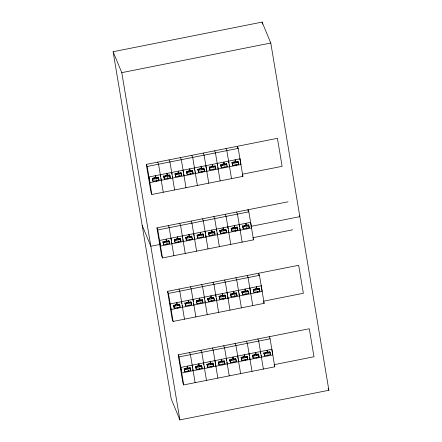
<?xml version="1.0" encoding="UTF-8"?>
<svg xmlns="http://www.w3.org/2000/svg" width="442" height="442" viewBox="0 0 442 442"><rect width="100%" height="100%" fill="white"/><g stroke="black" fill="none" stroke-linecap="round" stroke-linejoin="round"><path stroke-width="0.66" d="M113.113 51.731L262.106 22.1L270.78 43.018L328.887 390.269L179.894 419.9L171.22 398.982L113.113 51.731L121.782 72.648L179.894 419.9M121.782 72.648L270.78 43.018M237.691 148.285L237.354 146.285L238.221 148.379L242.907 176.38L151.866 194.486L150.998 192.397L146.313 164.391L277.427 138.318L282.112 166.319L242.426 174.214M146.313 164.391L147.18 166.485L238.221 148.379M189.386 170.855L188.154 171.098L188.414 171.717L186.623 172.071L186.413 171.568L192.369 170.38L193.115 173.286L187.154 174.474L186.413 171.568M203.961 168.623L201.635 169.087C201.712 167.838 198.778 168.474 199.79 169.452L198.005 169.811L197.789 169.303L203.751 168.12L204.497 171.026L198.535 172.209L197.789 169.303M215.342 166.363L213.016 166.822C213.121 165.634 210.149 166.159 211.171 167.192L209.386 167.546L209.171 167.043L215.132 165.855L215.873 168.761L209.917 169.949L209.171 167.043M226.724 164.098L224.398 164.562C224.497 163.352 221.53 163.932 222.553 164.927L220.762 165.28L220.552 164.778L226.514 163.595L227.254 166.496L221.293 167.684L220.552 164.778M234.293 161.927L235.52 161.684L235.779 162.297L238.105 161.833L238.636 164.236L232.674 165.418L231.934 162.512L237.895 161.33L238.105 161.833M152.269 178.358L158.23 177.17L158.656 178.198L158.971 180.076L153.015 181.264L152.269 178.358L153.015 181.264M163.65 176.093L169.612 174.91L170.037 175.938L170.352 177.817L164.391 178.999L163.65 176.093L164.391 178.999M175.032 173.828L180.993 172.645L181.419 173.673L181.734 175.551L175.772 176.734L175.032 173.828L175.772 176.734M152.484 178.861L154.269 178.507C153.258 177.518 156.219 176.922 156.114 178.137L158.44 177.678M163.86 176.596L165.651 176.242C164.623 175.214 167.606 174.678 167.496 175.877L169.822 175.413M175.242 174.336L177.032 173.982C176.026 173.01 178.949 172.363 178.877 173.612L181.203 173.148M192.585 170.888L190.253 171.352L189.999 170.734M231.934 162.512L232.144 163.021L233.934 162.662L233.674 162.048M152.7 179.386L158.656 178.198M164.081 177.12L170.037 175.938M175.457 174.861L181.419 173.673M186.623 172.071L186.839 172.595L192.8 171.408M198.005 169.811L198.22 170.33L204.182 169.148M209.386 167.546L209.602 168.07L215.558 166.883M220.762 165.28L220.983 165.805L226.939 164.623M232.144 163.021L232.359 163.54L238.321 162.358M248.31 211.762L247.979 209.762L248.846 211.856L253.531 239.857L162.49 257.962L161.623 255.874L156.932 227.868L288.051 201.795M156.932 227.868L157.8 229.962L248.846 211.856M165.866 241.122L164.639 241.365L164.894 241.984L163.104 242.338L162.894 241.835L168.855 240.647L169.595 243.553L163.634 244.741L162.894 241.835M180.447 238.89L178.115 239.354C178.22 238.161 175.247 238.686 176.275 239.719L174.485 240.072L174.275 239.57L180.231 238.382L180.977 241.288L175.015 242.476L174.275 239.57M191.822 236.625L189.496 237.089C189.574 235.84 186.64 236.481 187.651 237.453L185.867 237.813L185.651 237.304L191.613 236.122L192.358 239.028L186.397 240.21L185.651 237.304M203.204 234.365L200.878 234.824C200.977 233.619 198.016 234.199 199.033 235.194L197.248 235.547L197.033 235.045L202.994 233.857L203.734 236.763L197.778 237.951L197.033 235.045M210.773 232.194L212.005 231.945L212.259 232.564L214.585 232.1L215.116 234.503L209.154 235.685L208.414 232.779L214.376 231.597L214.585 232.1M219.796 230.52L225.757 229.332L226.182 230.359L226.497 232.238L220.536 233.42L219.796 230.52L220.536 233.42M231.177 228.254L237.133 227.066L237.564 228.094L237.879 229.973L231.917 231.16L231.177 228.254L231.917 231.16M242.553 225.989L248.514 224.807L248.945 225.834L249.255 227.713L243.299 228.895L242.553 225.989L243.299 228.895M169.065 241.15L166.739 241.614L166.479 241M208.414 232.779L208.624 233.288L210.414 232.928L210.16 232.315M220.005 231.022L221.796 230.669C220.768 229.636 223.746 229.1 223.641 230.299L225.967 229.834M231.387 228.757L233.172 228.403C232.172 227.431 235.094 226.785 235.017 228.039L237.348 227.575M242.768 226.497L244.553 226.138C243.542 225.155 246.503 224.558 246.398 225.774L248.724 225.31M163.104 242.338L163.319 242.862L169.28 241.675M174.485 240.072L174.7 240.597L180.662 239.415M185.867 237.813L186.082 238.332L192.043 237.15M197.248 235.547L197.463 236.072L203.419 234.884M208.624 233.288L208.845 233.807L214.801 232.625M220.221 231.547L226.182 230.359M231.602 229.282L237.564 228.094M242.984 227.017L248.945 225.834M159.645 244.525L150.838 246.271L142.164 225.354M251.073 226.343L299.836 216.646L299.35 215.481M252.863 237.73L292.737 229.796M258.935 275.239L258.598 273.239L259.465 275.333L264.15 303.334L173.109 321.439L172.242 319.345L167.557 291.344L298.67 265.272L303.361 293.273L263.482 301.201M167.557 291.344L168.424 293.433L259.465 275.333M179.684 304.626L177.358 305.091C177.463 303.903 174.491 304.428 175.513 305.461L173.728 305.814L173.513 305.312L175.303 304.952L175.38 305.411L175.297 304.936L179.474 304.124L180.22 307.03L174.258 308.212L173.513 305.312M187.253 302.455L188.485 302.212L188.74 302.831L191.066 302.367L191.596 304.765L185.64 305.952L184.894 303.046L188.524 302.306A15.393 1.199 78.8 0 0 188.17 300.35L188.485 302.212M202.447 300.101L200.121 300.566C200.22 299.361 197.254 299.936 198.276 300.93L196.486 301.289L196.276 300.781L202.237 299.599L202.977 302.505L197.016 303.687L196.276 300.781M213.829 297.842L211.503 298.3C211.602 297.096 208.635 297.676 209.657 298.67L207.867 299.024L207.657 298.521L213.619 297.333L214.359 300.24L208.397 301.427L207.657 298.521M236.586 293.311L234.26 293.775C234.359 292.571 231.398 293.151 232.415 294.14L230.63 294.499L230.415 293.991L236.376 292.808L237.122 295.715L231.16 296.897L230.415 293.991M244.769 291.018L243.542 291.261L243.796 291.88L242.006 292.234L241.796 291.731L245.426 290.991L245.642 291.51L247.968 291.051L248.498 293.449L242.542 294.637L241.796 291.731M256.769 288.632L256.454 286.77A15.393 1.199 78.8 0 1 256.808 288.725L254.923 289.002L255.178 289.615L253.388 289.974L253.178 289.466L256.808 288.725L257.023 289.25L259.349 288.786L259.879 291.19L253.918 292.372L253.178 289.466M225.21 295.576L222.878 296.041L222.624 295.422L220.779 295.792L224.995 295.074L225.74 297.98L219.779 299.162L219.039 296.256L220.823 295.902L221.033 296.405L219.249 296.759L219.039 296.256M188.53 302.322L190.856 301.858L191.066 302.367M245.432 291.007L247.758 290.543L247.968 291.051M256.808 288.742L259.139 288.283L259.349 288.786M184.894 303.046L185.11 303.549L186.894 303.195L186.64 302.577M173.728 305.814L173.944 306.339L179.905 305.151M185.11 303.549L185.325 304.074L191.281 302.886M196.486 301.289L196.707 301.809L202.663 300.626M207.867 299.024L208.083 299.549L214.044 298.361M219.249 296.759L219.464 297.284L225.426 296.101M230.63 294.499L230.846 295.018L236.807 293.836M242.006 292.234L242.227 292.759L248.183 291.571M253.388 289.974L253.609 290.493L259.565 289.311M269.222 336.716L270.09 338.804L274.775 366.81L183.734 384.916L182.866 382.822L178.181 354.821L309.295 328.743L313.98 356.749L274.106 364.678M178.181 354.821L179.049 356.909L270.09 338.804M190.309 368.103L187.983 368.567C188.082 367.374 185.11 367.899 186.137 368.932L184.347 369.291L184.137 368.783L190.099 367.6L190.839 370.507L184.878 371.689L184.137 368.783M198.491 365.81L197.259 366.053L197.519 366.672L195.729 367.026L195.519 366.523L201.48 365.335L202.221 368.241L196.259 369.429L195.519 366.523M213.072 363.578L210.74 364.042C210.845 362.832 207.878 363.412 208.9 364.407L207.11 364.766L206.9 364.258L212.856 363.075L213.602 365.982L207.641 367.164L206.9 364.258M224.448 361.313L222.122 361.777C222.221 360.573 219.26 361.153 220.276 362.147L218.492 362.501L218.276 361.998L224.238 360.81L224.984 363.716L219.022 364.904L218.276 361.998M235.829 359.053L233.503 359.517C233.603 358.324 230.636 358.849 231.658 359.882L229.868 360.236L229.658 359.733L235.619 358.545L236.359 361.451L230.404 362.639L229.658 359.733M247.211 356.788L244.885 357.252C244.962 356.003 242.028 356.644 243.039 357.617L241.249 357.976L241.039 357.467L247.001 356.285L247.741 359.191L241.78 360.374L241.039 357.467M254.78 354.617L256.006 354.373L256.266 354.987L258.592 354.528L259.123 356.926L253.161 358.114L252.421 355.208L258.377 354.02L258.592 354.528M266.161 352.357L267.388 352.108L267.642 352.727L269.974 352.263L270.504 354.666L264.543 355.849L263.802 352.943L269.758 351.76L269.974 352.263M201.69 365.843L199.364 366.302L198.795 363.827A15.393 1.199 78.8 0 1 199.143 365.783L199.226 366.258L199.149 365.799M252.421 355.208L252.631 355.711L254.421 355.357L254.161 354.738M263.802 352.943L264.012 353.451L265.797 353.092L265.543 352.478M184.347 369.291L184.568 369.81L190.524 368.628M195.729 367.026L195.944 367.551L201.906 366.363M207.11 364.766L207.326 365.285L213.287 364.103M218.492 362.501L218.707 363.026L224.669 361.838M229.868 360.236L230.089 360.76L236.045 359.578M241.249 357.976L241.47 358.495L247.426 357.313M252.631 355.711L252.846 356.235L258.808 355.048M264.012 353.451L264.228 353.97L270.189 352.788M215.447 167.739L215.873 168.761M226.072 231.216L226.497 232.238M214.9 233.984L214.608 232.995M236.691 294.692L237.122 295.715M258.697 355.904L259.123 356.926M247.316 358.169L247.741 359.191M169.927 176.789L170.352 177.817M180.551 240.266L180.977 241.288M202.552 301.477L202.977 302.505M191.171 303.742L191.596 304.765M213.177 364.954L213.602 365.982M180.005 306.51L179.712 305.527M201.795 367.219L202.221 368.241M238.42 163.717L238.636 164.236M242.476 175.336L242.907 176.38M328.102 388.369L328.887 390.269M225.972 148.551L226.84 150.639L228.912 163.004M227.039 165.982L227.254 166.496M249.255 227.713L248.514 224.807M253.095 238.813L253.531 239.857M214.597 150.81L215.464 152.904L217.635 165.888M236.597 212.027L237.465 214.116L239.531 226.475M237.663 229.459L237.879 229.973M203.215 153.076L204.082 155.17L208.768 183.17M259.664 290.67L259.879 291.19M263.719 302.289L264.15 303.334M225.216 214.287L226.083 216.381L228.149 228.741M204.497 171.026L203.989 169.518M247.222 275.504L248.084 277.593L252.774 305.599M191.834 155.341L192.701 157.429L194.872 170.413M248.282 292.93L248.498 293.449M245.387 290.897L245.509 291.466L245.072 289.035A15.393 1.199 78.8 0 1 245.426 290.991M213.834 216.552L214.702 218.641L216.773 231.006M270.289 354.147L270.504 354.666M274.344 365.766L274.775 366.81M193.115 173.286L192.53 171.314M235.84 277.764L236.708 279.858L238.774 292.217M257.841 338.975L258.708 341.069L260.774 353.429M180.452 157.601L181.319 159.695L183.491 172.678M202.458 218.812L203.326 220.906L205.392 233.266M181.518 175.032L181.734 175.551M224.459 280.029L225.326 282.118L227.497 295.101M203.519 236.243L203.734 236.763M246.459 341.241L247.327 343.335L249.398 355.694M169.071 159.866L169.938 161.954L172.01 174.319M225.74 297.98L225.232 296.471M191.077 221.077L191.944 223.171L194.115 236.155M213.077 282.289L213.945 284.383L216.011 296.742M192.143 238.509L192.358 239.028M235.083 343.506L235.945 345.594L238.122 358.578M157.695 162.126L158.562 164.22L160.628 176.579M214.143 299.72L214.359 300.24M179.695 223.343L180.563 225.431L182.629 237.796M236.359 361.451L235.774 359.479M158.971 180.076L158.463 178.574M201.696 284.554L202.563 286.648L204.635 299.007M223.702 345.766L224.569 347.86L226.74 360.843M168.314 225.602L169.181 227.696L171.352 240.68M224.768 363.197L224.984 363.716M190.32 286.819L191.187 288.908L193.253 301.267M169.595 243.553L169.087 242.05M212.32 348.031L213.188 350.119L217.873 378.125M178.938 289.079L179.806 291.173L181.872 303.532M200.939 350.291L201.806 352.384L203.873 364.744M189.557 352.556L190.425 354.65L192.602 367.633M190.839 370.507L190.099 367.6M224.182 164.037L224.188 164.054A15.393 1.199 78.8 0 0 223.829 162.081L224.144 163.943M222.337 164.402L222.42 164.883M212.801 166.303L212.806 166.319A15.393 1.199 78.8 0 0 212.447 164.347L212.762 166.209M267.427 352.202L267.509 352.683L267.432 352.219A15.393 1.199 78.8 0 0 267.078 350.246L267.388 352.108M234.045 293.25L234.05 293.273A15.393 1.199 78.8 0 0 233.696 291.3L234.006 293.162M212.044 232.039L212.049 232.056A15.393 1.199 78.8 0 0 211.69 230.083L212.005 231.945M200.662 234.304L200.668 234.321A15.393 1.199 78.8 0 0 200.309 232.348L200.624 234.21M233.288 358.992L233.293 359.009A15.393 1.199 78.8 0 0 232.934 357.037L233.249 358.898M211.282 297.781L211.364 298.256L211.287 297.798A15.393 1.199 78.8 0 0 210.933 295.825L211.243 297.687M221.906 361.258L221.912 361.274A15.393 1.199 78.8 0 0 221.558 359.302L221.867 361.164M199.906 300.041L199.983 300.521L199.911 300.063A15.393 1.199 78.8 0 0 199.552 298.09L199.867 299.947M177.899 238.829L177.905 238.846A15.393 1.199 78.8 0 0 177.551 236.873L177.861 238.735M210.525 363.517L210.607 363.998L210.53 363.534A15.393 1.199 78.8 0 0 210.177 361.562L210.486 363.423M177.143 304.571L177.148 304.588A15.393 1.199 78.8 0 0 176.794 302.615L177.104 304.477M187.767 368.042L187.844 368.523L187.773 368.064A15.393 1.199 78.8 0 0 187.414 366.092L187.728 367.954M256.128 354.943L256.045 354.467A15.393 1.199 78.8 0 0 255.697 352.512L256.006 354.373M221.575 230.144L221.657 230.619L221.58 230.16M188.524 302.306L188.607 302.781M165.435 175.717L165.518 176.198L165.441 175.739M185.922 368.413L186.005 368.888L185.927 368.429M238.21 163.214L238.05 162.264M259.454 290.162L259.139 288.283M203.309 235.741L202.994 233.857M213.934 299.217L213.619 297.333M224.553 362.694L224.238 360.81M262.106 22.1L262.449 24.144M237.895 161.33L237.967 161.789M269.758 351.76L269.996 353.158M235.52 161.684L235.21 159.822A15.393 1.199 78.8 0 1 235.558 161.772M246.559 227.652L246.769 228.895A15.393 1.199 78.8 0 0 246.636 228.028M232.359 163.54L232.674 165.418M253.609 290.493L253.918 292.372M264.228 353.97L264.543 355.849M229.221 164.866L231.531 178.645M239.846 228.343L242.15 242.122M261.089 355.296L263.393 369.076M226.514 163.595L226.746 164.993M237.133 227.066L237.371 228.47M247.758 290.543L247.99 291.947M258.377 354.02L258.537 354.954M235.183 229.912L235.387 231.16A15.393 1.199 78.8 0 0 235.188 229.846M220.983 165.805L221.293 167.684M242.227 292.759L242.542 294.637M252.846 356.235L253.161 358.114M217.84 167.131L220.149 180.911M228.464 230.608L230.768 244.382M238.984 293.46L241.393 307.859M249.708 357.561L252.012 371.335M215.132 165.855L215.287 166.789M225.757 229.332L225.989 230.735M236.376 292.808L236.531 293.742M247.001 356.285L247.155 357.219M234.42 295.654L234.63 296.897A15.393 1.199 78.8 0 0 234.503 296.029M244.63 356.639L244.315 354.777A15.393 1.199 78.8 0 1 244.669 356.727M209.602 168.07L209.917 169.949M230.846 295.018L231.16 296.897M241.47 358.495L241.78 360.374M217.083 232.873L219.392 246.647M227.707 296.35L230.011 310.124M238.326 359.821L240.636 373.601M203.906 169.054L203.751 168.12M214.376 231.597L214.453 232.056M224.995 295.074L225.155 296.002M235.619 358.545L235.697 359.009M201.381 168.468L201.071 166.612A15.393 1.199 78.8 0 1 201.419 168.562M201.795 170.966L202.005 172.209A15.393 1.199 78.8 0 0 201.878 171.341M223.044 297.914L223.249 299.162A15.393 1.199 78.8 0 0 223.122 298.295M198.22 170.33L198.535 172.209M208.845 233.807L209.154 235.685M219.464 297.284L219.779 299.162M230.089 360.76L230.404 362.639M195.082 171.656L197.386 185.436M205.701 235.133L208.011 248.912M216.326 298.61L218.63 312.389M226.95 362.086L229.254 375.866M192.369 170.38L192.447 170.844M190.419 173.225L190.624 174.474A15.393 1.199 78.8 0 0 190.496 173.607M211.663 300.179L211.873 301.427A15.393 1.199 78.8 0 0 211.74 300.554M186.839 172.595L187.154 174.474M197.463 236.072L197.778 237.951M208.083 299.549L208.397 301.427M218.707 363.026L219.022 364.904M183.701 173.921L186.005 187.695M194.325 237.398L196.629 251.172M204.944 300.875L207.254 314.649M213.094 364.473L212.856 363.075M180.993 172.645L181.226 174.049M191.613 236.122L191.85 237.525M202.237 299.599L202.469 300.996M179.038 175.491L179.248 176.734A15.393 1.199 78.8 0 0 179.115 175.866M189.242 236.476L188.933 234.614A15.393 1.199 78.8 0 1 189.281 236.564M210.906 365.921L211.11 367.164A15.393 1.199 78.8 0 0 210.983 366.296M186.082 238.332L186.397 240.21M196.707 301.809L197.016 303.687M207.326 365.285L207.641 367.164M172.319 176.187L174.629 189.961M182.839 239.039L185.248 253.437M193.563 303.135L195.872 316.914M204.187 366.611L206.491 380.391M169.612 174.91L169.844 176.308M180.231 238.382L180.391 239.315M190.856 301.858L191.01 302.792M201.48 365.335L201.635 366.269M167.656 177.75L167.866 178.999A15.393 1.199 78.8 0 0 167.667 177.684M199.524 368.18L199.734 369.429A15.393 1.199 78.8 0 0 199.602 368.562M174.7 240.597L175.015 242.476M185.325 304.074L185.64 305.952M195.944 367.551L196.259 369.429M160.938 178.446L163.247 192.226M171.562 241.923L173.866 255.703M182.187 305.4L184.491 319.174M192.806 368.877L195.115 382.65M158.385 178.104L158.23 177.17M168.855 240.647L169.01 241.581M179.474 304.124L179.551 304.582M156.275 180.016L156.485 181.264A15.393 1.199 78.8 0 0 156.286 179.949M166.899 243.492L167.109 244.741A15.393 1.199 78.8 0 0 166.977 243.868M188.143 370.446L188.353 371.689A15.393 1.199 78.8 0 0 188.22 370.821M163.319 242.862L163.634 244.741M173.944 306.339L174.258 308.212M184.568 369.81L184.878 371.689M147.18 166.485L151.866 194.486M157.8 229.962L162.49 257.962M168.424 293.433L173.109 321.439M179.049 356.909L183.734 384.916M239.221 224.613A15.393 1.199 78.8 0 1 240.155 230.21M215.702 294.875A15.393 1.199 78.8 0 1 216.641 300.477M204.32 297.14A15.393 1.199 78.8 0 1 205.259 302.742M238.465 290.35A15.393 1.199 78.8 0 1 239.398 295.952M227.083 292.615A15.393 1.199 78.8 0 1 228.017 298.212M214.945 360.617A15.393 1.199 78.8 0 1 215.878 366.219M203.563 362.876A15.393 1.199 78.8 0 1 204.502 368.479M171.695 172.452A15.393 1.199 78.8 0 1 172.634 178.049M160.313 174.712A15.393 1.199 78.8 0 1 161.253 180.314M183.076 170.187A15.393 1.199 78.8 0 1 184.016 175.789M192.182 365.142A15.393 1.199 78.8 0 1 193.121 370.744M249.84 288.085A15.393 1.199 78.8 0 1 250.78 293.687M245.879 293.77A15.393 1.199 78.8 0 1 246.012 294.637M257.261 291.505A15.393 1.199 78.8 0 1 257.393 292.372M182.319 235.929A15.393 1.199 78.8 0 1 183.253 241.525M178.358 241.608A15.393 1.199 78.8 0 1 178.485 242.476M170.938 238.188A15.393 1.199 78.8 0 1 171.877 243.791M193.701 233.663A15.393 1.199 78.8 0 1 194.635 239.266M189.74 239.343A15.393 1.199 78.8 0 1 189.867 240.21M216.458 229.138A15.393 1.199 78.8 0 1 217.398 234.741M212.497 234.818A15.393 1.199 78.8 0 1 212.63 235.685M205.077 231.398A15.393 1.199 78.8 0 1 206.016 237M194.458 167.927A15.393 1.199 78.8 0 1 195.392 173.524M192.939 299.405A15.393 1.199 78.8 0 1 193.878 305.002M188.977 305.085A15.393 1.199 78.8 0 1 189.11 305.952M181.563 301.665A15.393 1.199 78.8 0 1 182.496 307.267M201.116 237.083A15.393 1.199 78.8 0 1 201.248 237.951M177.601 307.345A15.393 1.199 78.8 0 1 177.728 308.212M236.017 164.551A15.393 1.199 78.8 0 1 236.15 165.418M228.597 161.137A15.393 1.199 78.8 0 1 229.536 166.733M224.635 166.816A15.393 1.199 78.8 0 1 224.768 167.684M217.215 163.396A15.393 1.199 78.8 0 1 218.155 168.999M267.885 354.981A15.393 1.199 78.8 0 1 268.012 355.849M260.465 351.561A15.393 1.199 78.8 0 1 261.404 357.164M249.084 353.827A15.393 1.199 78.8 0 1 250.023 359.429M245.122 359.506A15.393 1.199 78.8 0 1 245.255 360.374M237.702 356.092A15.393 1.199 78.8 0 1 238.641 361.689M256.504 357.247A15.393 1.199 78.8 0 1 256.636 358.114M200.359 302.82A15.393 1.199 78.8 0 1 200.491 303.687M233.741 361.771A15.393 1.199 78.8 0 1 233.873 362.639M226.326 358.351A15.393 1.199 78.8 0 1 227.26 363.954M227.84 226.873A15.393 1.199 78.8 0 1 228.779 232.475M223.879 232.553A15.393 1.199 78.8 0 1 224.011 233.426M205.839 165.662A15.393 1.199 78.8 0 1 206.773 171.264M222.365 364.031A15.393 1.199 78.8 0 1 222.492 364.904M213.254 169.076A15.393 1.199 78.8 0 1 213.387 169.949M239.978 158.871L148.937 176.977A15.393 1.199 78.8 0 1 149.871 182.579L240.918 164.474A15.393 1.199 78.8 0 0 239.978 158.871M250.603 222.348L159.556 240.454A15.393 1.199 78.8 0 1 160.496 246.056L251.537 227.95A15.393 1.199 78.8 0 0 250.603 222.348M261.222 285.825L170.181 303.93A15.393 1.199 78.8 0 1 171.115 309.533L262.161 291.427A15.393 1.199 78.8 0 0 261.222 285.825M271.847 349.302L180.8 367.407A15.393 1.199 78.8 0 1 181.739 373.004L272.78 354.904A15.393 1.199 78.8 0 0 271.847 349.302M233.719 162.159L233.796 162.617L233.719 162.159M246.188 225.271L246.183 225.249A15.393 1.199 78.8 0 0 245.835 223.298L246.266 225.729L246.183 225.249M244.343 225.635L244.42 226.094L244.343 225.635M232.962 227.901L233.039 228.359L232.962 227.901M265.587 352.589L265.664 353.048L265.587 352.589M223.425 229.796L223.42 229.779A15.393 1.199 78.8 0 0 223.072 227.823L223.503 230.254L223.42 229.779M254.205 354.849L254.283 355.313L254.205 354.849M232.205 293.637L232.282 294.096L232.205 293.637M210.204 232.426L210.282 232.884L210.204 232.426M190.043 170.844L190.038 170.827A15.393 1.199 78.8 0 0 189.69 168.872L190.121 171.303L190.038 170.827M242.829 357.114L242.907 357.572L242.829 357.114M222.669 295.532L222.663 295.516A15.393 1.199 78.8 0 0 222.315 293.56L222.746 295.996L222.663 295.516M198.823 234.685L198.9 235.15L198.823 234.685M176.817 173.474L176.894 173.933L176.817 173.474M209.442 298.162L209.519 298.626L209.442 298.162M167.286 175.369L167.28 175.352A15.393 1.199 78.8 0 0 166.927 173.397L167.358 175.833L167.28 175.352M198.066 300.427L198.143 300.886L198.066 300.427M155.904 177.634L155.899 177.618A15.393 1.199 78.8 0 0 155.545 175.662L155.982 178.093L155.899 177.618M154.059 177.999L154.136 178.463L154.059 177.999M186.684 302.693L186.762 303.151L186.684 302.693M166.523 241.111L166.518 241.094A15.393 1.199 78.8 0 0 166.17 239.139L166.601 241.57L166.518 241.094M197.303 366.164L197.381 366.628L197.303 366.164M234.884 227.989L234.801 227.514A15.393 1.199 78.8 0 0 234.453 225.558L234.884 227.989M178.739 173.568L178.656 173.087A15.393 1.199 78.8 0 0 178.308 171.137L178.739 173.568"/></g></svg>
